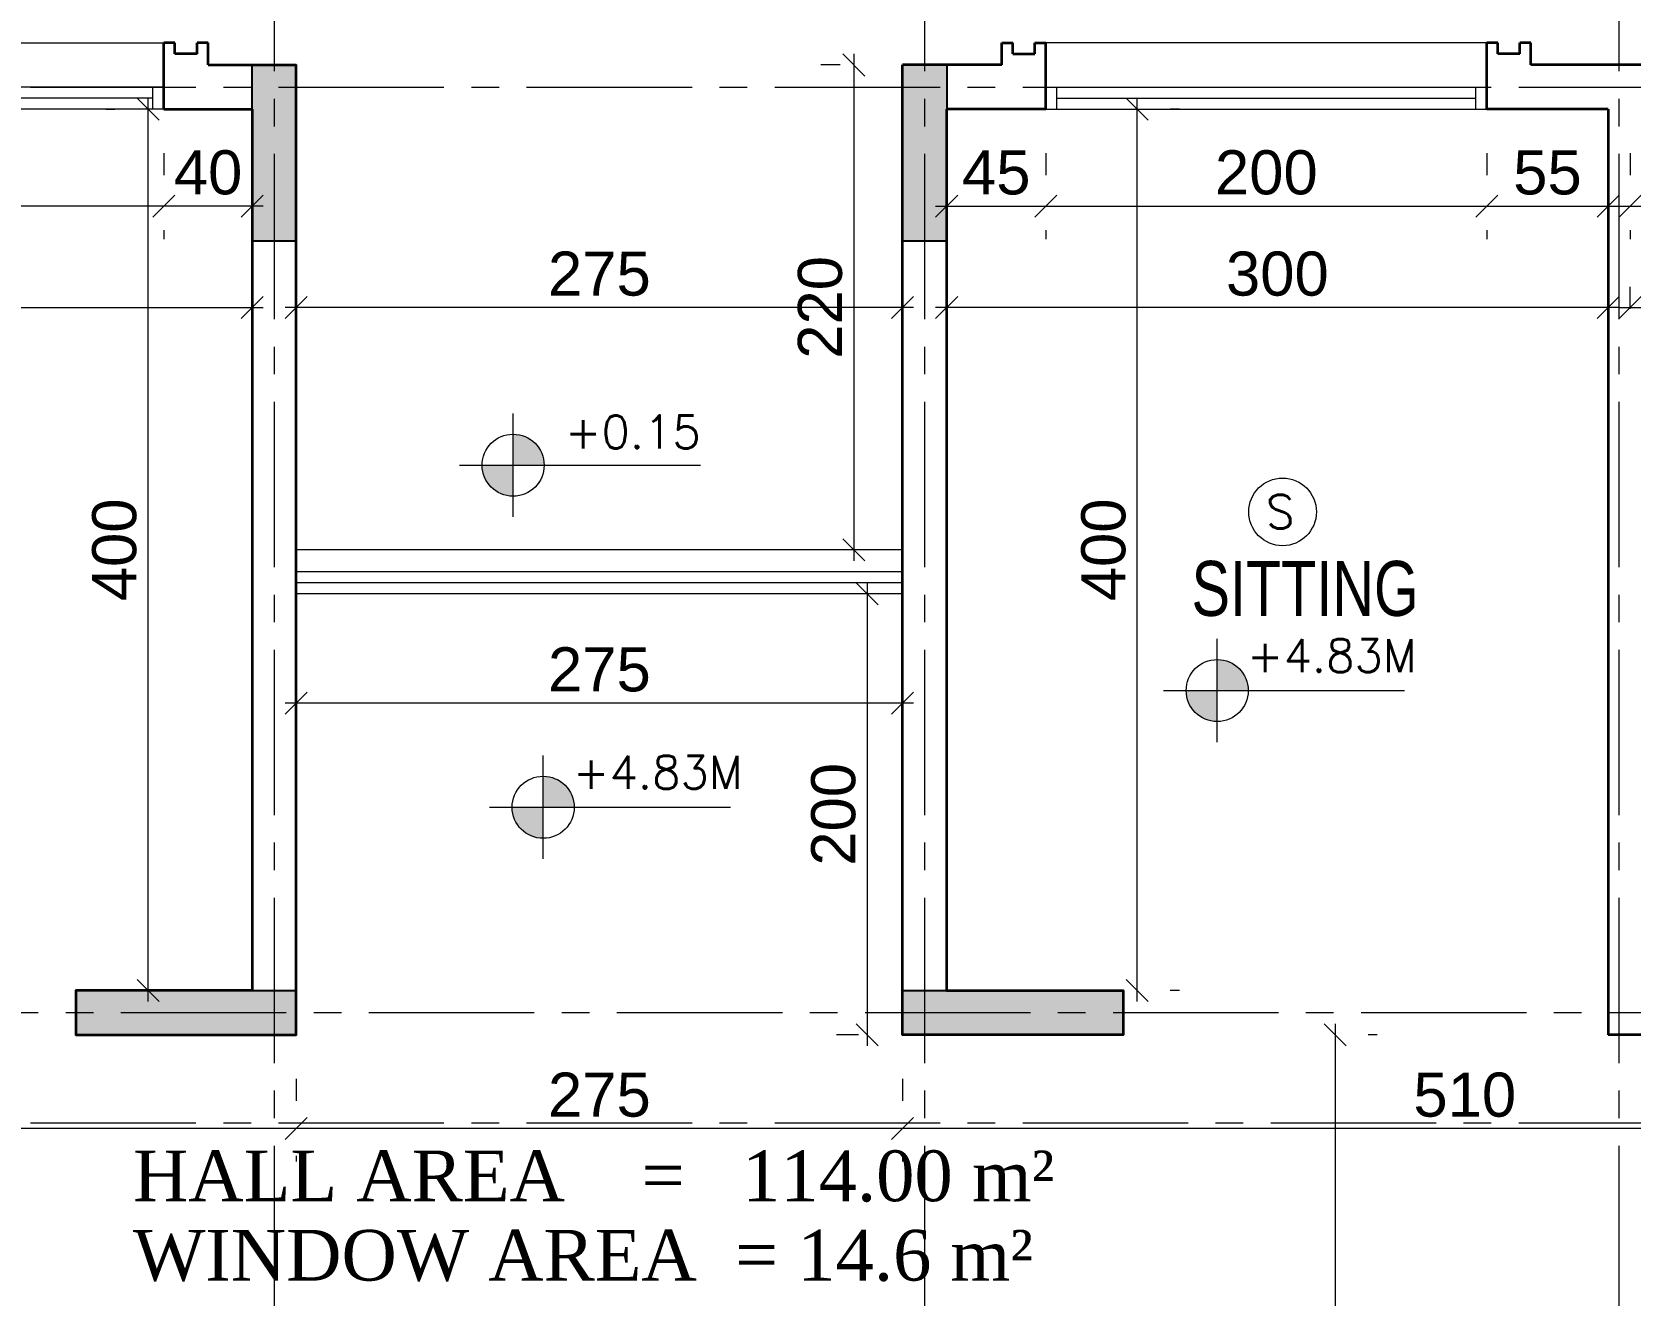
# Model space of a CAD drawing. Header units: millimetres. Extents: x -11627 to -10952, y 10244 to 10588.
# Drawn here: x -11313.65 to -11306.41, y 10466.84 to 10472.58 of the extents above; entities that cross this region are included whole.
import ezdxf

# ---------------------------------------------------------------- set-up
doc = ezdxf.new("R2010")
doc.units = ezdxf.units.MM
doc.header["$PDMODE"] = 35
doc.linetypes.add('DOT', pattern=[0.25, 0, -0.25])
doc.linetypes.add('GROUND FLOOR XREF - option 3$0$FATHER FR$0$CENTER2', pattern=[1.125, 0.75, -0.125, 0.125, -0.125])
doc.layers.get('0').update_dxf_attribs({"lineweight": 5})
doc.layers.get('DEFPOINTS').update_dxf_attribs({"lineweight": 5})
for name, color, linetype, lineweight in [('A-AXIS LINE', 8, 'GROUND FLOOR XREF - option 3$0$FATHER FR$0$CENTER2', 0), ('A-GEN DIMS INTERNAL', 86, 'Continuous', 5), ('A-LEVEL TAG', 23, 'Continuous', 9), ('A-TEXT', 3, 'Continuous', 13), ('DIM IN', 191, 'Continuous', 5), ('FIRE', 2, 'Continuous', 5), ('S-COL HATCH', 5, 'Continuous', 15), ('STAIR', 34, 'Continuous', 5), ('SYMBOLS LEVEL', 233, 'Continuous', 5), ('WALLS', 4, 'Continuous', 35), ('Window', 57, 'Continuous', 13), ('WINDOWS', 57, 'Continuous', 13)]:
    doc.layers.add(name, color=color, linetype=linetype, lineweight=lineweight)
doc.layers.add('CivilDefense', color=2, linetype='Continuous')
doc.layers.add('col1', color=6, linetype='Continuous')
doc.styles.add('GROUND FLOOR XREF - option 3$0$STYLE1', font='arial.ttf', dxfattribs={"height": 0.2})
doc.styles.add('ROMANS', font='romans.shx', dxfattribs={"width": 0.85})
doc.styles.add('STYLE2', font='times.ttf', dxfattribs={"height": 0.25})
doc.styles.add('T20-200', font='ROMANS.SHX', dxfattribs={"height": 0.4})
doc.dimstyles.new('DIM 100', dxfattribs={"dimtxt": 0.2, "dimasz": 0.1, "dimexe": 0.15, "dimexo": 0.2, "dimgap": 0.05, "dimtad": 1, "dimdec": 0, "dimlfac": 100, "dimzin": 1, "dimdsep": 46, "dimtxsty": 'GROUND FLOOR XREF - option 3$0$STYLE1', "dimblk": 'OBLIQUE', "dimcen": 0.02, "dimdle": 0.05, "dimclrd": 256, "dimclre": 6, "dimclrt": 3, "dimadec": 1, "dimazin": 0, "dimtfac": 0.9, "dimtdec": 0, "dimtix": 1, "dimtofl": 0, "dimtmove": 2, "dimatfit": 3, "dimldrblk": 'ARCHTICK', "dimfxl": 1, "dimtolj": 1, "dimtzin": 12, "dimlwd": -1, "dimlwe": -1, "dimarcsym": 0})

# ---------------------------------------------------------------- blocks, each defined once
blk = doc.blocks.new('GLA')
at = {"layer": 'WALLS'}
for p, q in [((211.3978, -544.4551), (211.4478, -544.4551)), ((211.3978, -544.5551), (211.3978, -544.4551)), ((211.4478, -544.5051), (211.4478, -544.4551)), ((211.5478, -544.5051), (211.5478, -544.4551)), ((211.5478, -544.4551), (211.5978, -544.4551)), ((211.5978, -544.7551), (211.5978, -544.4551)), ((213.5978, -544.7551), (213.5978, -544.4551)), ((213.6478, -544.4551), (213.5978, -544.4551)), ((213.6478, -544.5051), (213.6478, -544.4551)), ((213.7478, -544.5051), (213.7478, -544.4551)), ((213.7978, -544.4551), (213.7478, -544.4551)), ((213.7978, -544.5551), (213.7978, -544.4551)), ((211.4478, -544.5051), (211.5478, -544.5051)), ((213.7478, -544.5051), (213.6478, -544.5051))]:
    blk.add_line(p, q, dxfattribs=at)
at = {"layer": 'WINDOWS'}
for p, q in [((211.5978, -544.4551), (213.5978, -544.4551)), ((213.5978, -544.6551), (211.5978, -544.6551)), ((211.6478, -544.7551), (211.6478, -544.6551)), ((213.5478, -544.7051), (211.6478, -544.7051)), ((213.5478, -544.7551), (213.5478, -544.6551)), ((213.5978, -544.7551), (211.5978, -544.7551))]:
    blk.add_line(p, q, dxfattribs=at)
blk = doc.blocks.new('_Oblique')
at = {"color": 0, "linetype": 'ByBlock', "lineweight": -2}
blk.add_line((-0.5, -0.5), (0.5, 0.5), dxfattribs=at)
blk = doc.blocks.new('*D982')
at = {"layer": 'A-GEN DIMS INTERNAL', "color": 6, "linetype": 'DOT', "transparency": 16777216}
for p, q in [((-11309.5061, 10471.5256), (-11309.5061, 10471.4756)), ((-11306.5061, 10471.5256), (-11306.5061, 10471.4756))]:
    blk.add_line(p, q, dxfattribs=at)
at = {"layer": 'A-GEN DIMS INTERNAL', "transparency": 16777216}
blk.add_line((-11306.4561, 10471.3256), (-11309.5561, 10471.3256), dxfattribs=at)
at = {"layer": 'DEFPOINTS', "color": 0, "transparency": 16777216}
for p in [(-11309.5061, 10471.3256), (-11309.5061, 10471.3256), (-11306.5061, 10471.3256)]:
    blk.add_point(p, dxfattribs=at)
at = {"layer": 'A-GEN DIMS INTERNAL', "transparency": 16777216, "xscale": 0.1, "yscale": 0.1, "zscale": 0.1, "rotation": 180}
blk.add_blockref('_Oblique', (-11309.5061, 10471.3256), dxfattribs=at)
at = {"layer": 'A-GEN DIMS INTERNAL', "transparency": 16777216, "xscale": 0.1, "yscale": 0.1, "zscale": 0.1}
blk.add_blockref('_Oblique', (-11306.5061, 10471.3256), dxfattribs=at)
at = {"layer": 'A-GEN DIMS INTERNAL', "color": 3, "transparency": 16777216, "insert": (-11308.0061, 10471.4777), "char_height": 0.2, "attachment_point": 5, "style": 'GROUND FLOOR XREF - option 3$0$STYLE1'}
blk.add_mtext('\\A1;300', dxfattribs=at)
blk = doc.blocks.new('_ArchTick')
at = {"color": 0, "linetype": 'ByBlock', "const_width": 0.15}
blk.add_lwpolyline([(-0.5, -0.5), (0.5, 0.5)], dxfattribs=at)
blk = doc.blocks.new('*D983')
at = {"layer": 'A-GEN DIMS INTERNAL', "transparency": 16777216}
blk.add_line((-11309.9275, 10472.4756), (-11309.9275, 10470.1756), dxfattribs=at)
at = {"layer": 'A-GEN DIMS INTERNAL', "color": 6, "linetype": 'DOT', "transparency": 16777216}
for p, q in [((-11309.9892, 10472.4256), (-11310.0775, 10472.4256)), ((-11310.0135, 10470.2256), (-11310.0775, 10470.2256))]:
    blk.add_line(p, q, dxfattribs=at)
at = {"layer": 'DEFPOINTS', "color": 0, "transparency": 16777216}
for p in [(-11309.7892, 10472.4256), (-11309.9275, 10470.2256), (-11309.8135, 10470.2256)]:
    blk.add_point(p, dxfattribs=at)
at = {"layer": 'A-GEN DIMS INTERNAL', "transparency": 16777216, "xscale": 0.1, "yscale": 0.1, "zscale": 0.1}
for p, rotation in [((-11309.9275, 10472.4256), 90), ((-11309.9275, 10470.2256), 270)]:
    blk.add_blockref('_Oblique', p, dxfattribs=dict(at, rotation=rotation))
at = {"layer": 'A-GEN DIMS INTERNAL', "color": 3, "transparency": 16777216, "insert": (-11310.0796, 10471.3256), "char_height": 0.2, "attachment_point": 5, "rotation": 90, "style": 'GROUND FLOOR XREF - option 3$0$STYLE1'}
blk.add_mtext('\\A1;220', dxfattribs=at)
blk = doc.blocks.new('*D984')
at = {"layer": 'A-GEN DIMS INTERNAL', "color": 6, "linetype": 'DOT', "transparency": 16777216}
for p, q in [((-11312.4561, 10471.5256), (-11312.4561, 10471.4756)), ((-11309.7061, 10471.5256), (-11309.7061, 10471.4756))]:
    blk.add_line(p, q, dxfattribs=at)
at = {"layer": 'A-GEN DIMS INTERNAL', "transparency": 16777216}
blk.add_line((-11309.6561, 10471.3256), (-11312.5061, 10471.3256), dxfattribs=at)
at = {"layer": 'DEFPOINTS', "color": 0, "transparency": 16777216}
for p in [(-11312.4561, 10471.3256), (-11312.4561, 10471.3256), (-11309.7061, 10471.3256)]:
    blk.add_point(p, dxfattribs=at)
at = {"layer": 'A-GEN DIMS INTERNAL', "transparency": 16777216, "xscale": 0.1, "yscale": 0.1, "zscale": 0.1, "rotation": 180}
blk.add_blockref('_Oblique', (-11312.4561, 10471.3256), dxfattribs=at)
at = {"layer": 'A-GEN DIMS INTERNAL', "transparency": 16777216, "xscale": 0.1, "yscale": 0.1, "zscale": 0.1}
blk.add_blockref('_Oblique', (-11309.7061, 10471.3256), dxfattribs=at)
at = {"layer": 'A-GEN DIMS INTERNAL', "color": 3, "transparency": 16777216, "insert": (-11311.0811, 10471.4777), "char_height": 0.2, "attachment_point": 5, "style": 'GROUND FLOOR XREF - option 3$0$STYLE1'}
blk.add_mtext('\\A1;275', dxfattribs=at)
blk = doc.blocks.new('*D988')
at = {"layer": 'A-GEN DIMS INTERNAL', "color": 6, "linetype": 'DOT', "transparency": 16777216}
for p, q in [((-11309.0561, 10472.0256), (-11309.0561, 10471.6352)), ((-11309.5061, 10471.9852), (-11309.5061, 10471.9352))]:
    blk.add_line(p, q, dxfattribs=at)
at = {"layer": 'A-GEN DIMS INTERNAL', "transparency": 16777216}
blk.add_line((-11309.5561, 10471.7852), (-11309.0061, 10471.7852), dxfattribs=at)
at = {"layer": 'DEFPOINTS', "color": 0, "transparency": 16777216}
for p in [(-11309.0561, 10472.2256), (-11309.5061, 10471.7852), (-11309.0561, 10471.7852)]:
    blk.add_point(p, dxfattribs=at)
at = {"layer": 'A-GEN DIMS INTERNAL', "transparency": 16777216, "xscale": 0.1, "yscale": 0.1, "zscale": 0.1, "rotation": 180}
blk.add_blockref('_Oblique', (-11309.5061, 10471.7852), dxfattribs=at)
at = {"layer": 'A-GEN DIMS INTERNAL', "transparency": 16777216, "xscale": 0.1, "yscale": 0.1, "zscale": 0.1}
blk.add_blockref('_Oblique', (-11309.0561, 10471.7852), dxfattribs=at)
at = {"layer": 'A-GEN DIMS INTERNAL', "color": 3, "transparency": 16777216, "insert": (-11309.2811, 10471.9369), "char_height": 0.2, "attachment_point": 5, "style": 'GROUND FLOOR XREF - option 3$0$STYLE1'}
blk.add_mtext('\\A1;45', dxfattribs=at)
blk = doc.blocks.new('*D989')
at = {"layer": 'A-GEN DIMS INTERNAL', "color": 6, "linetype": 'DOT', "transparency": 16777216}
for p, q in [((-11309.0561, 10472.0256), (-11309.0561, 10471.6352)), ((-11307.0561, 10472.0256), (-11307.0561, 10471.6352))]:
    blk.add_line(p, q, dxfattribs=at)
at = {"layer": 'A-GEN DIMS INTERNAL', "transparency": 16777216}
blk.add_line((-11309.1061, 10471.7852), (-11307.0061, 10471.7852), dxfattribs=at)
at = {"layer": 'DEFPOINTS', "color": 0, "transparency": 16777216}
for p in [(-11309.0561, 10472.2256), (-11307.0561, 10472.2256), (-11307.0561, 10471.7852)]:
    blk.add_point(p, dxfattribs=at)
at = {"layer": 'A-GEN DIMS INTERNAL', "transparency": 16777216, "xscale": 0.1, "yscale": 0.1, "zscale": 0.1, "rotation": 180}
blk.add_blockref('_Oblique', (-11309.0561, 10471.7852), dxfattribs=at)
at = {"layer": 'A-GEN DIMS INTERNAL', "transparency": 16777216, "xscale": 0.1, "yscale": 0.1, "zscale": 0.1}
blk.add_blockref('_Oblique', (-11307.0561, 10471.7852), dxfattribs=at)
at = {"layer": 'A-GEN DIMS INTERNAL', "color": 3, "transparency": 16777216, "insert": (-11308.0561, 10471.9373), "char_height": 0.2, "attachment_point": 5, "style": 'GROUND FLOOR XREF - option 3$0$STYLE1'}
blk.add_mtext('\\A1;200', dxfattribs=at)
blk = doc.blocks.new('*D990')
at = {"layer": 'A-GEN DIMS INTERNAL', "color": 6, "linetype": 'DOT', "transparency": 16777216}
for p, q in [((-11307.0561, 10472.0256), (-11307.0561, 10471.6352)), ((-11306.5061, 10472.0256), (-11306.5061, 10471.6352))]:
    blk.add_line(p, q, dxfattribs=at)
at = {"layer": 'A-GEN DIMS INTERNAL', "transparency": 16777216}
blk.add_line((-11307.1061, 10471.7852), (-11306.4561, 10471.7852), dxfattribs=at)
at = {"layer": 'DEFPOINTS', "color": 0, "transparency": 16777216}
for p in [(-11307.0561, 10472.2256), (-11306.5061, 10472.2256), (-11306.5061, 10471.7852)]:
    blk.add_point(p, dxfattribs=at)
at = {"layer": 'A-GEN DIMS INTERNAL', "transparency": 16777216, "xscale": 0.1, "yscale": 0.1, "zscale": 0.1, "rotation": 180}
blk.add_blockref('_Oblique', (-11307.0561, 10471.7852), dxfattribs=at)
at = {"layer": 'A-GEN DIMS INTERNAL', "transparency": 16777216, "xscale": 0.1, "yscale": 0.1, "zscale": 0.1}
blk.add_blockref('_Oblique', (-11306.5061, 10471.7852), dxfattribs=at)
at = {"layer": 'A-GEN DIMS INTERNAL', "color": 3, "transparency": 16777216, "insert": (-11306.7811, 10471.9369), "char_height": 0.2, "attachment_point": 5, "style": 'GROUND FLOOR XREF - option 3$0$STYLE1'}
blk.add_mtext('\\A1;55', dxfattribs=at)
blk = doc.blocks.new('*D1006')
at = {"layer": 'A-GEN DIMS INTERNAL', "transparency": 16777216}
blk.add_line((-11308.6422, 10468.1756), (-11308.6422, 10472.2756), dxfattribs=at)
at = {"layer": 'A-GEN DIMS INTERNAL', "color": 6, "linetype": 'DOT', "transparency": 16777216}
for p, q in [((-11308.4504, 10472.2256), (-11308.4922, 10472.2256)), ((-11308.4504, 10468.2256), (-11308.4922, 10468.2256))]:
    blk.add_line(p, q, dxfattribs=at)
at = {"layer": 'DEFPOINTS', "color": 0, "transparency": 16777216}
for p in [(-11308.6504, 10472.2256), (-11308.6422, 10472.2256), (-11308.6504, 10468.2256)]:
    blk.add_point(p, dxfattribs=at)
at = {"layer": 'A-GEN DIMS INTERNAL', "transparency": 16777216, "xscale": 0.1, "yscale": 0.1, "zscale": 0.1}
for p, rotation in [((-11308.6422, 10472.2256), 90), ((-11308.6422, 10468.2256), 270)]:
    blk.add_blockref('_Oblique', p, dxfattribs=dict(at, rotation=rotation))
at = {"layer": 'A-GEN DIMS INTERNAL', "color": 3, "transparency": 16777216, "insert": (-11308.7943, 10470.2256), "char_height": 0.2, "attachment_point": 5, "rotation": 90, "style": 'GROUND FLOOR XREF - option 3$0$STYLE1'}
blk.add_mtext('\\A1;400', dxfattribs=at)
blk = doc.blocks.new('*D1007')
at = {"layer": 'A-GEN DIMS INTERNAL', "transparency": 16777216}
blk.add_line((-11307.7445, 10468.0756), (-11307.7445, 10463.7756), dxfattribs=at)
at = {"layer": 'A-GEN DIMS INTERNAL', "color": 6, "linetype": 'DOT', "transparency": 16777216}
for p, q in [((-11307.5528, 10468.0256), (-11307.5945, 10468.0256)), ((-11308.0538, 10463.8256), (-11307.5945, 10463.8256))]:
    blk.add_line(p, q, dxfattribs=at)
at = {"layer": 'DEFPOINTS', "color": 0, "transparency": 16777216}
for p in [(-11307.7528, 10468.0256), (-11308.2538, 10463.8256), (-11307.7445, 10463.8256)]:
    blk.add_point(p, dxfattribs=at)
at = {"layer": 'A-GEN DIMS INTERNAL', "transparency": 16777216, "xscale": 0.1, "yscale": 0.1, "zscale": 0.1}
for p, rotation in [((-11307.7445, 10468.0256), 90), ((-11307.7445, 10463.8256), 270)]:
    blk.add_blockref('_Oblique', p, dxfattribs=dict(at, rotation=rotation))
at = {"layer": 'A-GEN DIMS INTERNAL', "color": 3, "transparency": 16777216, "insert": (-11307.8966, 10465.9256), "char_height": 0.2, "attachment_point": 5, "rotation": 90, "style": 'GROUND FLOOR XREF - option 3$0$STYLE1'}
blk.add_mtext('\\A1;420', dxfattribs=at)
blk = doc.blocks.new('DDW')
at = {"layer": 'SYMBOLS LEVEL'}
h = blk.add_hatch(color=256, dxfattribs=at)
edge = h.paths.add_edge_path()
edge.add_line((-11621.43, 10035.1153), (-11621.43, 10034.9745))
edge.add_line((-11621.43, 10034.9745), (-11621.2892, 10034.9745))
edge.add_arc((-11621.43, 10034.9745), 0.1408, 0, 90)
edge = h.paths.add_edge_path()
edge.add_line((-11621.43, 10034.8337), (-11621.43, 10034.9745))
edge.add_line((-11621.43, 10034.9745), (-11621.5709, 10034.9745))
edge.add_arc((-11621.43, 10034.9745), 0.1408, 180, 270)
for p, q in [((-11621.43, 10034.7402), (-11621.43, 10035.2088)), ((-11621.6737, 10034.9745), (-11620.5802, 10034.9745))]:
    blk.add_line(p, q, dxfattribs=at)
blk.add_circle((-11621.43, 10034.9745), 0.1408, dxfattribs=at)
blk = doc.blocks.new('*D1012')
at = {"layer": 'A-GEN DIMS INTERNAL', "color": 6, "linetype": 'DOT', "transparency": 16777216}
for p, q in [((-11306.4061, 10471.3187), (-11306.4061, 10471.4756)), ((-11304.6061, 10471.3187), (-11304.6061, 10471.4756))]:
    blk.add_line(p, q, dxfattribs=at)
at = {"layer": 'A-GEN DIMS INTERNAL', "transparency": 16777216}
blk.add_line((-11306.4561, 10471.3256), (-11304.5561, 10471.3256), dxfattribs=at)
at = {"layer": 'DEFPOINTS', "color": 0, "transparency": 16777216}
for p in [(-11304.6061, 10471.3256), (-11306.4061, 10471.1187), (-11304.6061, 10471.1187)]:
    blk.add_point(p, dxfattribs=at)
at = {"layer": 'A-GEN DIMS INTERNAL', "transparency": 16777216, "xscale": 0.1, "yscale": 0.1, "zscale": 0.1, "rotation": 180}
blk.add_blockref('_Oblique', (-11306.4061, 10471.3256), dxfattribs=at)
at = {"layer": 'A-GEN DIMS INTERNAL', "transparency": 16777216, "xscale": 0.1, "yscale": 0.1, "zscale": 0.1}
blk.add_blockref('_Oblique', (-11304.6061, 10471.3256), dxfattribs=at)
at = {"layer": 'A-GEN DIMS INTERNAL', "color": 3, "transparency": 16777216, "insert": (-11305.5061, 10471.4777), "char_height": 0.2, "attachment_point": 5, "style": 'GROUND FLOOR XREF - option 3$0$STYLE1'}
blk.add_mtext('\\A1;180', dxfattribs=at)
blk = doc.blocks.new('*D1015')
at = {"layer": 'A-GEN DIMS INTERNAL', "color": 6, "linetype": 'DOT', "transparency": 16777216}
for p, q in [((-11306.4061, 10472.0256), (-11306.4061, 10471.6352)), ((-11306.0061, 10472.0256), (-11306.0061, 10471.6352))]:
    blk.add_line(p, q, dxfattribs=at)
at = {"layer": 'A-GEN DIMS INTERNAL', "transparency": 16777216}
blk.add_line((-11306.4561, 10471.7852), (-11305.9561, 10471.7852), dxfattribs=at)
at = {"layer": 'DEFPOINTS', "color": 0, "transparency": 16777216}
for p in [(-11306.4061, 10472.2256), (-11306.0061, 10472.2256), (-11306.0061, 10471.7852)]:
    blk.add_point(p, dxfattribs=at)
at = {"layer": 'A-GEN DIMS INTERNAL', "transparency": 16777216, "xscale": 0.1, "yscale": 0.1, "zscale": 0.1, "rotation": 180}
blk.add_blockref('_Oblique', (-11306.4061, 10471.7852), dxfattribs=at)
at = {"layer": 'A-GEN DIMS INTERNAL', "transparency": 16777216, "xscale": 0.1, "yscale": 0.1, "zscale": 0.1}
blk.add_blockref('_Oblique', (-11306.0061, 10471.7852), dxfattribs=at)
at = {"layer": 'A-GEN DIMS INTERNAL', "color": 3, "transparency": 16777216, "insert": (-11306.2061, 10471.9373), "char_height": 0.2, "attachment_point": 5, "style": 'GROUND FLOOR XREF - option 3$0$STYLE1'}
blk.add_mtext('\\A1;40', dxfattribs=at)
blk = doc.blocks.new('*D1039')
at = {"layer": 'A-GEN DIMS INTERNAL', "color": 6, "linetype": 'DOT', "transparency": 16777216}
for p, q in [((-11315.6561, 10471.5256), (-11315.6561, 10471.4756)), ((-11312.6561, 10471.5256), (-11312.6561, 10471.4756))]:
    blk.add_line(p, q, dxfattribs=at)
at = {"layer": 'A-GEN DIMS INTERNAL', "transparency": 16777216}
blk.add_line((-11315.7061, 10471.3256), (-11312.6061, 10471.3256), dxfattribs=at)
at = {"layer": 'DEFPOINTS', "color": 0, "transparency": 16777216}
for p in [(-11315.6561, 10471.3256), (-11312.6561, 10471.3256), (-11312.6561, 10471.3256)]:
    blk.add_point(p, dxfattribs=at)
at = {"layer": 'A-GEN DIMS INTERNAL', "transparency": 16777216, "xscale": 0.1, "yscale": 0.1, "zscale": 0.1, "rotation": 180}
blk.add_blockref('_Oblique', (-11315.6561, 10471.3256), dxfattribs=at)
at = {"layer": 'A-GEN DIMS INTERNAL', "transparency": 16777216, "xscale": 0.1, "yscale": 0.1, "zscale": 0.1}
blk.add_blockref('_Oblique', (-11312.6561, 10471.3256), dxfattribs=at)
at = {"layer": 'A-GEN DIMS INTERNAL', "color": 3, "transparency": 16777216, "insert": (-11314.1561, 10471.4777), "char_height": 0.2, "attachment_point": 5, "style": 'GROUND FLOOR XREF - option 3$0$STYLE1'}
blk.add_mtext('\\A1;300', dxfattribs=at)
blk = doc.blocks.new('*D1043')
at = {"layer": 'A-GEN DIMS INTERNAL', "color": 6, "linetype": 'DOT', "transparency": 16777216}
for p, q in [((-11313.0561, 10472.0256), (-11313.0561, 10471.6352)), ((-11312.6561, 10471.9852), (-11312.6561, 10471.9352))]:
    blk.add_line(p, q, dxfattribs=at)
at = {"layer": 'A-GEN DIMS INTERNAL', "transparency": 16777216}
blk.add_line((-11312.6061, 10471.7852), (-11313.1061, 10471.7852), dxfattribs=at)
at = {"layer": 'DEFPOINTS', "color": 0, "transparency": 16777216}
for p in [(-11313.0561, 10472.2256), (-11313.0561, 10471.7852), (-11312.6561, 10471.7852)]:
    blk.add_point(p, dxfattribs=at)
at = {"layer": 'A-GEN DIMS INTERNAL', "transparency": 16777216, "xscale": 0.1, "yscale": 0.1, "zscale": 0.1, "rotation": 180}
blk.add_blockref('_Oblique', (-11313.0561, 10471.7852), dxfattribs=at)
at = {"layer": 'A-GEN DIMS INTERNAL', "transparency": 16777216, "xscale": 0.1, "yscale": 0.1, "zscale": 0.1}
blk.add_blockref('_Oblique', (-11312.6561, 10471.7852), dxfattribs=at)
at = {"layer": 'A-GEN DIMS INTERNAL', "color": 3, "transparency": 16777216, "insert": (-11312.8561, 10471.9373), "char_height": 0.2, "attachment_point": 5, "style": 'GROUND FLOOR XREF - option 3$0$STYLE1'}
blk.add_mtext('\\A1;40', dxfattribs=at)
blk = doc.blocks.new('*D1044')
at = {"layer": 'A-GEN DIMS INTERNAL', "color": 6, "linetype": 'DOT', "transparency": 16777216}
for p, q in [((-11315.0561, 10472.0256), (-11315.0561, 10471.6352)), ((-11313.0561, 10472.0256), (-11313.0561, 10471.6352))]:
    blk.add_line(p, q, dxfattribs=at)
at = {"layer": 'A-GEN DIMS INTERNAL', "transparency": 16777216}
blk.add_line((-11313.0061, 10471.7852), (-11315.1061, 10471.7852), dxfattribs=at)
at = {"layer": 'DEFPOINTS', "color": 0, "transparency": 16777216}
for p in [(-11315.0561, 10472.2256), (-11313.0561, 10472.2256), (-11315.0561, 10471.7852)]:
    blk.add_point(p, dxfattribs=at)
at = {"layer": 'A-GEN DIMS INTERNAL', "transparency": 16777216, "xscale": 0.1, "yscale": 0.1, "zscale": 0.1, "rotation": 180}
blk.add_blockref('_Oblique', (-11315.0561, 10471.7852), dxfattribs=at)
at = {"layer": 'A-GEN DIMS INTERNAL', "transparency": 16777216, "xscale": 0.1, "yscale": 0.1, "zscale": 0.1}
blk.add_blockref('_Oblique', (-11313.0561, 10471.7852), dxfattribs=at)
at = {"layer": 'A-GEN DIMS INTERNAL', "color": 3, "transparency": 16777216, "insert": (-11314.0561, 10471.9373), "char_height": 0.2, "attachment_point": 5, "style": 'GROUND FLOOR XREF - option 3$0$STYLE1'}
blk.add_mtext('\\A1;200', dxfattribs=at)
blk = doc.blocks.new('*D1058')
at = {"layer": 'A-GEN DIMS INTERNAL', "transparency": 16777216}
blk.add_line((-11313.1284, 10468.1756), (-11313.1284, 10472.2756), dxfattribs=at)
at = {"layer": 'A-GEN DIMS INTERNAL', "color": 6, "linetype": 'DOT', "transparency": 16777216}
for p, q in [((-11313.3201, 10472.2256), (-11313.2784, 10472.2256)), ((-11313.3201, 10468.2256), (-11313.2784, 10468.2256))]:
    blk.add_line(p, q, dxfattribs=at)
at = {"layer": 'DEFPOINTS', "color": 0, "transparency": 16777216}
for p in [(-11313.1284, 10472.2256), (-11313.1201, 10472.2256), (-11313.1201, 10468.2256)]:
    blk.add_point(p, dxfattribs=at)
at = {"layer": 'A-GEN DIMS INTERNAL', "transparency": 16777216, "xscale": 0.1, "yscale": 0.1, "zscale": 0.1}
for p, rotation in [((-11313.1284, 10472.2256), 90), ((-11313.1284, 10468.2256), 270)]:
    blk.add_blockref('_Oblique', p, dxfattribs=dict(at, rotation=rotation))
at = {"layer": 'A-GEN DIMS INTERNAL', "color": 3, "transparency": 16777216, "insert": (-11313.2805, 10470.2256), "char_height": 0.2, "attachment_point": 5, "rotation": 90, "style": 'GROUND FLOOR XREF - option 3$0$STYLE1'}
blk.add_mtext('\\A1;400', dxfattribs=at)
blk = doc.blocks.new('*D1092')
at = {"layer": 'A-GEN DIMS INTERNAL', "color": 6, "linetype": 'DOT', "transparency": 16777216}
for p, q in [((-11309.7061, 10467.8256), (-11309.7061, 10467.4501)), ((-11304.6061, 10467.8256), (-11304.6061, 10467.4501))]:
    blk.add_line(p, q, dxfattribs=at)
at = {"layer": 'A-GEN DIMS INTERNAL', "transparency": 16777216}
blk.add_line((-11304.5561, 10467.6001), (-11309.7561, 10467.6001), dxfattribs=at)
at = {"layer": 'DEFPOINTS', "color": 0, "transparency": 16777216}
for p in [(-11309.7061, 10468.0256), (-11304.6061, 10468.0256), (-11309.7061, 10467.6001)]:
    blk.add_point(p, dxfattribs=at)
at = {"layer": 'A-GEN DIMS INTERNAL', "transparency": 16777216, "xscale": 0.1, "yscale": 0.1, "zscale": 0.1, "rotation": 180}
blk.add_blockref('_Oblique', (-11309.7061, 10467.6001), dxfattribs=at)
at = {"layer": 'A-GEN DIMS INTERNAL', "transparency": 16777216, "xscale": 0.1, "yscale": 0.1, "zscale": 0.1}
blk.add_blockref('_Oblique', (-11304.6061, 10467.6001), dxfattribs=at)
at = {"layer": 'A-GEN DIMS INTERNAL', "color": 3, "transparency": 16777216, "insert": (-11307.1561, 10467.7522), "char_height": 0.2, "attachment_point": 5, "style": 'GROUND FLOOR XREF - option 3$0$STYLE1'}
blk.add_mtext('\\A1;510', dxfattribs=at)
blk = doc.blocks.new('*D1093')
at = {"layer": 'A-GEN DIMS INTERNAL', "color": 6, "linetype": 'DOT', "transparency": 16777216}
for p, q in [((-11312.4561, 10467.8256), (-11312.4561, 10467.4501)), ((-11309.7061, 10467.8256), (-11309.7061, 10467.4501))]:
    blk.add_line(p, q, dxfattribs=at)
at = {"layer": 'A-GEN DIMS INTERNAL', "transparency": 16777216}
blk.add_line((-11309.6561, 10467.6001), (-11312.5061, 10467.6001), dxfattribs=at)
at = {"layer": 'DEFPOINTS', "color": 0, "transparency": 16777216}
for p in [(-11312.4561, 10468.0256), (-11309.7061, 10468.0256), (-11312.4561, 10467.6001)]:
    blk.add_point(p, dxfattribs=at)
at = {"layer": 'A-GEN DIMS INTERNAL', "transparency": 16777216, "xscale": 0.1, "yscale": 0.1, "zscale": 0.1, "rotation": 180}
blk.add_blockref('_Oblique', (-11312.4561, 10467.6001), dxfattribs=at)
at = {"layer": 'A-GEN DIMS INTERNAL', "transparency": 16777216, "xscale": 0.1, "yscale": 0.1, "zscale": 0.1}
blk.add_blockref('_Oblique', (-11309.7061, 10467.6001), dxfattribs=at)
at = {"layer": 'A-GEN DIMS INTERNAL', "color": 3, "transparency": 16777216, "insert": (-11311.0811, 10467.7522), "char_height": 0.2, "attachment_point": 5, "style": 'GROUND FLOOR XREF - option 3$0$STYLE1'}
blk.add_mtext('\\A1;275', dxfattribs=at)
blk = doc.blocks.new('*D1094')
at = {"layer": 'A-GEN DIMS INTERNAL', "color": 6, "linetype": 'DOT', "transparency": 16777216}
for p, q in [((-11317.5061, 10467.8256), (-11317.5061, 10467.4501)), ((-11312.4561, 10467.8256), (-11312.4561, 10467.4501))]:
    blk.add_line(p, q, dxfattribs=at)
at = {"layer": 'A-GEN DIMS INTERNAL', "transparency": 16777216}
blk.add_line((-11312.4061, 10467.6001), (-11317.5561, 10467.6001), dxfattribs=at)
at = {"layer": 'DEFPOINTS', "color": 0, "transparency": 16777216}
for p in [(-11317.5061, 10468.0256), (-11312.4561, 10468.0256), (-11317.5061, 10467.6001)]:
    blk.add_point(p, dxfattribs=at)
at = {"layer": 'A-GEN DIMS INTERNAL', "transparency": 16777216, "xscale": 0.1, "yscale": 0.1, "zscale": 0.1, "rotation": 180}
blk.add_blockref('_Oblique', (-11317.5061, 10467.6001), dxfattribs=at)
at = {"layer": 'A-GEN DIMS INTERNAL', "transparency": 16777216, "xscale": 0.1, "yscale": 0.1, "zscale": 0.1}
blk.add_blockref('_Oblique', (-11312.4561, 10467.6001), dxfattribs=at)
at = {"layer": 'A-GEN DIMS INTERNAL', "color": 3, "transparency": 16777216, "insert": (-11314.9811, 10467.7522), "char_height": 0.2, "attachment_point": 5, "style": 'GROUND FLOOR XREF - option 3$0$STYLE1'}
blk.add_mtext('\\A1;505', dxfattribs=at)
blk = doc.blocks.new('TGTGTGTGTGTGTG')
at = {"layer": 'A-AXIS LINE'}
for p, q in [((-11387.0367, 10474.272), (-11387.0367, 10449.6118)), ((-11384.0867, 10474.272), (-11384.0867, 10449.6118)), ((-11380.9384, 10474.272), (-11380.9384, 10449.6118)), ((-11398.2667, 10472.3256), (-11373.8915, 10472.3256)), ((-11397.857, 10468.1256), (-11373.8915, 10468.1256)), ((-11398.2667, 10467.6256), (-11373.8915, 10467.6256))]:
    blk.add_line(p, q, dxfattribs=at)
blk = doc.blocks.new('*D1109')
at = {"layer": 'A-GEN DIMS INTERNAL', "transparency": 16777216}
blk.add_line((-11309.8672, 10470.0756), (-11309.8672, 10467.9756), dxfattribs=at)
at = {"layer": 'A-GEN DIMS INTERNAL', "color": 6, "linetype": 'DOT', "transparency": 16777216}
for p, q in [((-11309.9061, 10470.0256), (-11310.0172, 10470.0256)), ((-11309.9061, 10468.0256), (-11310.0172, 10468.0256))]:
    blk.add_line(p, q, dxfattribs=at)
at = {"layer": 'DEFPOINTS', "color": 0, "transparency": 16777216}
for p in [(-11309.7061, 10470.0256), (-11309.8672, 10468.0256), (-11309.7061, 10468.0256)]:
    blk.add_point(p, dxfattribs=at)
at = {"layer": 'A-GEN DIMS INTERNAL', "transparency": 16777216, "xscale": 0.1, "yscale": 0.1, "zscale": 0.1}
for p, rotation in [((-11309.8672, 10470.0256), 90), ((-11309.8672, 10468.0256), 270)]:
    blk.add_blockref('_Oblique', p, dxfattribs=dict(at, rotation=rotation))
at = {"layer": 'A-GEN DIMS INTERNAL', "color": 3, "transparency": 16777216, "insert": (-11310.0193, 10469.0256), "char_height": 0.2, "attachment_point": 5, "rotation": 90, "style": 'GROUND FLOOR XREF - option 3$0$STYLE1'}
blk.add_mtext('\\A1;200', dxfattribs=at)
blk = doc.blocks.new('*D1110')
at = {"layer": 'A-GEN DIMS INTERNAL', "transparency": 16777216}
blk.add_line((-11309.6561, 10469.5298), (-11312.5061, 10469.5298), dxfattribs=at)
at = {"layer": 'A-GEN DIMS INTERNAL', "color": 6, "linetype": 'DOT', "transparency": 16777216}
for p, q in [((-11312.4561, 10469.4804), (-11312.4561, 10469.3798)), ((-11309.7061, 10469.4804), (-11309.7061, 10469.3798))]:
    blk.add_line(p, q, dxfattribs=at)
at = {"layer": 'DEFPOINTS', "color": 0, "transparency": 16777216}
for p in [(-11312.4561, 10469.6804), (-11309.7061, 10469.6804), (-11312.4561, 10469.5298)]:
    blk.add_point(p, dxfattribs=at)
at = {"layer": 'A-GEN DIMS INTERNAL', "transparency": 16777216, "xscale": 0.1, "yscale": 0.1, "zscale": 0.1, "rotation": 180}
blk.add_blockref('_Oblique', (-11312.4561, 10469.5298), dxfattribs=at)
at = {"layer": 'A-GEN DIMS INTERNAL', "transparency": 16777216, "xscale": 0.1, "yscale": 0.1, "zscale": 0.1}
blk.add_blockref('_Oblique', (-11309.7061, 10469.5298), dxfattribs=at)
at = {"layer": 'A-GEN DIMS INTERNAL', "color": 3, "transparency": 16777216, "insert": (-11311.0811, 10469.6819), "char_height": 0.2, "attachment_point": 5, "style": 'GROUND FLOOR XREF - option 3$0$STYLE1'}
blk.add_mtext('\\A1;275', dxfattribs=at)
blk = doc.blocks.new('gcol')
at = {"layer": 'S-COL HATCH', "linetype": 'Continuous'}
h = blk.add_hatch(color=256, dxfattribs=at)
h.dxf.hatch_style = 1
h.paths.add_polyline_path([(51.7893, 22.2), (51.9893, 22.2), (51.9893, 21.4), (51.7893, 21.4)])
h = blk.add_hatch(color=256, dxfattribs=at)
h.dxf.hatch_style = 1
h.paths.add_polyline_path([(54.7393, 22.2), (54.9393, 22.2), (54.9393, 21.4), (54.7393, 21.4)])
h = blk.add_hatch(color=256, dxfattribs=at)
h.dxf.hatch_style = 1
h.paths.add_polyline_path([(50.9893, 17.8), (50.9893, 18), (51.9893, 18), (51.9893, 17.8)])
h = blk.add_hatch(color=256, dxfattribs=at)
h.dxf.hatch_style = 1
h.paths.add_polyline_path([(54.7393, 17.8), (54.7393, 18), (55.7393, 18), (55.7393, 17.8)])
at = {"layer": 'col1'}
for points in [[(51.7893, 22.2), (51.9893, 22.2), (51.9893, 21.4), (51.7893, 21.4)], [(54.7393, 22.2), (54.9393, 22.2), (54.9393, 21.4), (54.7393, 21.4)], [(50.9893, 17.8), (50.9893, 18), (51.9893, 18), (51.9893, 17.8)], [(54.7393, 17.8), (54.7393, 18), (55.7393, 18), (55.7393, 17.8)]]:
    blk.add_lwpolyline(points, close=True, dxfattribs=at)

msp = doc.modelspace()

# ---------------------------------------------------------------- linework, layer by layer
at = {"layer": 'FIRE'}
msp.add_circle((-11307.9825, 10470.3979), 0.1535, dxfattribs=at)
at = {"layer": 'WALLS'}
for p, q in [((-11312.8561, 10472.4256), (-11312.4561, 10472.4256)), ((-11312.4561, 10470.0256), (-11312.4561, 10472.4256)), ((-11309.2561, 10472.4256), (-11309.7061, 10472.4256)), ((-11309.7061, 10470.0256), (-11309.7061, 10472.4256)), ((-11306.1061, 10472.4256), (-11306.8561, 10472.4256)), ((-11313.0561, 10472.2256), (-11312.6561, 10472.2256)), ((-11312.6561, 10472.2256), (-11312.6561, 10470.0256)), ((-11309.0561, 10472.2256), (-11309.5061, 10472.2256)), ((-11309.5061, 10472.2256), (-11309.5061, 10470.0256)), ((-11306.5061, 10472.2256), (-11307.0561, 10472.2256)), ((-11306.5061, 10472.2256), (-11306.5061, 10468.2256)), ((-11312.6561, 10470.0256), (-11312.6561, 10468.2256)), ((-11312.4561, 10468.2256), (-11312.4561, 10470.0256)), ((-11309.7061, 10468.2256), (-11309.7061, 10470.0256)), ((-11309.5061, 10470.0256), (-11309.5061, 10468.2256)), ((-11306.5061, 10468.2256), (-11306.5061, 10468.0256)), ((-11305.8061, 10468.0256), (-11306.5061, 10468.0256))]:
    msp.add_line(p, q, dxfattribs=at)
for points in [[(-11312.6561, 10468.2256), (-11313.4561, 10468.2256), (-11313.4561, 10468.0256), (-11312.4561, 10468.0256), (-11312.4561, 10468.2256)], [(-11309.5061, 10468.2256), (-11308.7061, 10468.2256), (-11308.7061, 10468.0256), (-11309.7061, 10468.0256), (-11309.7061, 10468.2256)]]:
    msp.add_lwpolyline(points, dxfattribs=at)
at = {"layer": 'Window'}
for p, q in [((-11309.7061, 10470.2256), (-11312.4561, 10470.2256)), ((-11309.7061, 10470.1256), (-11312.4561, 10470.1256)), ((-11309.7061, 10470.0756), (-11312.4561, 10470.0756)), ((-11309.7061, 10470.0256), (-11312.4561, 10470.0256)), ((-11309.7061, 10468.2256), (-11309.7061, 10468.0256))]:
    msp.add_line(p, q, dxfattribs=at)

# ---------------------------------------------------------------- block references
msp.add_blockref('gcol', (-11364.4453, 10450.2256))
at = {"layer": 'A-LEVEL TAG', "ltscale": 0.3}
for p in [(313.1512, 434.6125), (310.094, 434.083)]:
    msp.add_blockref('DDW', p, dxfattribs=at)
at = {"layer": 'DIM IN'}
msp.add_blockref('TGTGTGTGTGTGTG', (74.4806, 0), dxfattribs=at)
at = {"layer": 'STAIR', "ltscale": 0.3}
msp.add_blockref('DDW', (309.9574, 435.635), dxfattribs=at)
at = {"layer": 'WALLS'}
msp.add_blockref('GLA', (-11526.6539, 11016.9807), dxfattribs=at)
at = {"layer": 'WALLS', "xscale": -1}
msp.add_blockref('GLA', (-11095.4583, 11016.9807), dxfattribs=at)

# ---------------------------------------------------------------- texts
at = {"layer": 'A-LEVEL TAG', "char_height": 0.15, "width": 0.6675, "attachment_point": 1, "style": 'T20-200'}
for insert in [(-11308.1449, 10469.821), (-11311.2021, 10469.2914)]:
    msp.add_mtext('+4.83M', dxfattribs=dict(at, insert=insert))
at = {"layer": 'A-TEXT', "style": 'GROUND FLOOR XREF - option 3$0$STYLE1', "width": 0.75}
msp.add_text('SITTING ', height=0.24942, dxfattribs=at).set_placement((-11308.3954, 10469.9259))
at = {"layer": 'A-TEXT', "style": 'STYLE2'}
for s, p in [('HALL AREA    =   114.00 m²', (-11313.1963, 10467.2701)), ('WINDOW AREA  = 14.6 m²', (-11313.1963, 10466.9101))]:
    msp.add_text(s, height=0.23, dxfattribs=at).set_placement(p)
at = {"layer": 'CivilDefense', "style": 'ROMANS'}
msp.add_text('S', height=0.1525, dxfattribs=at).set_placement((-11308.0584, 10470.322))
at = {"layer": 'SYMBOLS LEVEL', "insert": (-11311.2386, 10470.8355), "char_height": 0.15, "width": 0.6675, "attachment_point": 1, "style": 'T20-200'}
msp.add_mtext('+0.15', dxfattribs=at)

# ---------------------------------------------------------------- dimensions: what is measured, and where the dimension line sits
at = {"layer": 'A-GEN DIMS INTERNAL'}
for base, p1, p2, angle, picture, middle in [((-11309.9275, 10470.2256), (-11309.7892, 10472.4256), (-11309.8135, 10470.2256), 270, '*D983', (-11310.0796, 10471.3256)), ((-11313.1284, 10472.2256), (-11313.1201, 10468.2256), (-11313.1201, 10472.2256), 90, '*D1058', (-11313.2805, 10470.2256)), ((-11308.6422, 10472.2256), (-11308.6504, 10468.2256), (-11308.6504, 10472.2256), 90, '*D1006', (-11308.7943, 10470.2256)), ((-11315.0561, 10471.7852), (-11313.0561, 10472.2256), (-11315.0561, 10472.2256), 180, '*D1044', (-11314.0561, 10471.9373)), ((-11313.0561, 10471.7852), (-11312.6561, 10471.7852), (-11313.0561, 10472.2256), 180, '*D1043', (-11312.8561, 10471.9373)), ((-11312.6561, 10471.3256), (-11315.6561, 10471.3256), (-11312.6561, 10471.3256), 180, '*D1039', (-11314.1561, 10471.4777)), ((-11309.8672, 10468.0256), (-11309.7061, 10470.0256), (-11309.7061, 10468.0256), 90, '*D1109', (-11310.0193, 10469.0256)), ((-11307.7445, 10463.8256), (-11307.7528, 10468.0256), (-11308.2538, 10463.8256), 90, '*D1007', (-11307.8966, 10465.9256))]:
    dim = msp.add_linear_dim(base=base, p1=p1, p2=p2, angle=angle, dimstyle='DIM 100', dxfattribs=at)
    dim.commit()
    dim.dimension.update_dxf_attribs({"geometry": picture, "text_midpoint": middle})
for base, p1, p2, picture, middle in [((-11309.0561, 10471.7852), (-11309.5061, 10471.7852), (-11309.0561, 10472.2256), '*D988', (-11309.2811, 10471.9369)), ((-11307.0561, 10471.7852), (-11309.0561, 10472.2256), (-11307.0561, 10472.2256), '*D989', (-11308.0561, 10471.9373)), ((-11306.5061, 10471.7852), (-11307.0561, 10472.2256), (-11306.5061, 10472.2256), '*D990', (-11306.7811, 10471.9369)), ((-11306.0061, 10471.7852), (-11306.4061, 10472.2256), (-11306.0061, 10472.2256), '*D1015', (-11306.2061, 10471.9373)), ((-11312.4561, 10471.3256), (-11309.7061, 10471.3256), (-11312.4561, 10471.3256), '*D984', (-11311.0811, 10471.4777)), ((-11309.5061, 10471.3256), (-11306.5061, 10471.3256), (-11309.5061, 10471.3256), '*D982', (-11308.0061, 10471.4777)), ((-11304.6061, 10471.3256), (-11306.4061, 10471.1187), (-11304.6061, 10471.1187), '*D1012', (-11305.5061, 10471.4777)), ((-11312.4561, 10469.5298), (-11309.7061, 10469.6804), (-11312.4561, 10469.6804), '*D1110', (-11311.0811, 10469.6819)), ((-11317.5061, 10467.6001), (-11312.4561, 10468.0256), (-11317.5061, 10468.0256), '*D1094', (-11314.9811, 10467.7522)), ((-11312.4561, 10467.6001), (-11309.7061, 10468.0256), (-11312.4561, 10468.0256), '*D1093', (-11311.0811, 10467.7522)), ((-11309.7061, 10467.6001), (-11304.6061, 10468.0256), (-11309.7061, 10468.0256), '*D1092', (-11307.1561, 10467.7522))]:
    dim = msp.add_linear_dim(base=base, p1=p1, p2=p2, dimstyle='DIM 100', dxfattribs=at)
    dim.commit()
    dim.dimension.update_dxf_attribs({"geometry": picture, "text_midpoint": middle})

doc.saveas('drawing.dxf')
